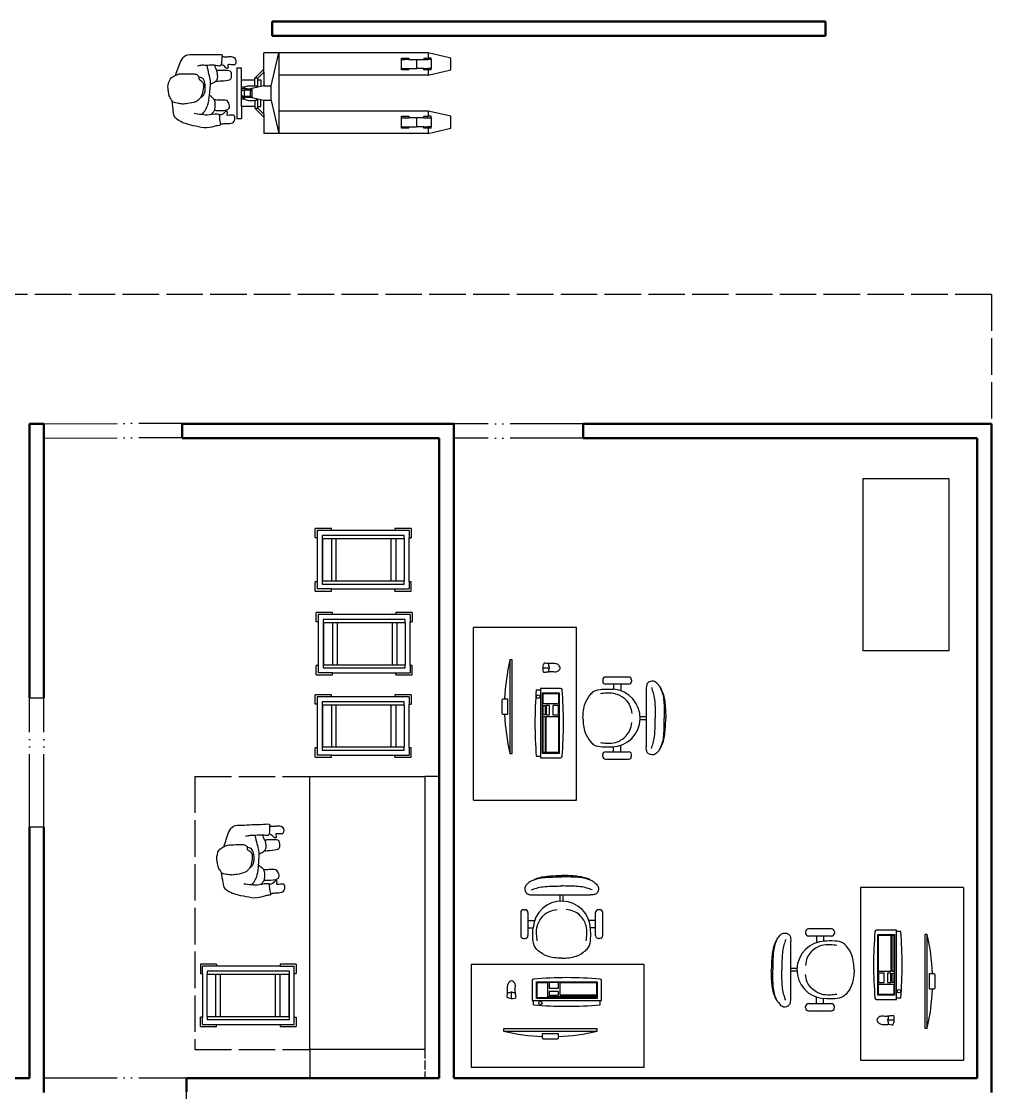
# Model space of a CAD drawing. Header units: millimetres. Extents: x 44692 to 659456, y -26273 to 96111.
# Drawn here: x 263835 to 270584, y -6901 to 554 of the extents above; entities that cross this region are included whole.
import ezdxf

# ---------------------------------------------------------------- set-up
doc = ezdxf.new("R2010")
doc.units = ezdxf.units.MM
doc.header["$LTSCALE"] = 100
for name, pattern in [('DASHED2', [0.762, 0.635, -0.127]), ('DASHEDX2', [3.048, 2.54, -0.508]), ('DIVIDEX2', [6.604, 5.08, -0.508, 0, -0.508, 0, -0.508])]:
    doc.linetypes.add(name, pattern=pattern)
for name, color, linetype in [('Area circulacion', 50, 'DASHEDX2'), ('Area proceso', 90, 'DASHEDX2'), ('Mesas-estantes', 230, 'Continuous'), ('Muebles', 112, 'Continuous'), ('Personal', 171, 'Continuous'), ('Puertas', 43, 'DIVIDEX2'), ('Transporte semielaborado', 30, 'Continuous')]:
    doc.layers.add(name, color=color, linetype=linetype)
doc.layers.add('Paredes', color=7, linetype='Continuous', lineweight=50)

# ---------------------------------------------------------------- blocks, each defined once
blk = doc.blocks.new('Bakery Trolley pl')
at = {"layer": 'Transporte semielaborado'}
for p, q in [((0.1804, 0.6253), (0.2371, 0.6253)), ((0.1804, 0.6253), (0.1804, 0.526)), ((0.2371, 0.6127), (0.1929, 0.6127)), ((0.1929, 0.526), (0.1929, 0.6127)), ((0.2371, 0.6127), (0.2371, 0.6253)), ((0.5048, 0.6127), (0.2371, 0.6127)), ((0.5048, 0.6127), (0.5048, 0.6253)), ((0.5048, 0.6253), (0.5615, 0.6253)), ((0.5489, 0.6127), (0.5048, 0.6127)), ((0.5489, 0.526), (0.5489, 0.6127)), ((0.5615, 0.526), (0.5615, 0.6253)), ((0.1804, 0.526), (0.1929, 0.526)), ((0.1929, 0.526), (0.1929, 0.1394)), ((0.2229, 0.5827), (0.2229, 0.0827)), ((0.2429, 0.5827), (0.2229, 0.5827)), ((0.2429, 0.5827), (0.2429, 0.5798)), ((0.4989, 0.5827), (0.2429, 0.5827)), ((0.2429, 0.5798), (0.4989, 0.5798)), ((0.2429, 0.5798), (0.2429, 0.5245)), ((0.2429, 0.5245), (0.4989, 0.5245)), ((0.2429, 0.5245), (0.2429, 0.4967)), ((0.5189, 0.5827), (0.4989, 0.5827)), ((0.4989, 0.5798), (0.4989, 0.5827)), ((0.4989, 0.5245), (0.4989, 0.5798)), ((0.4989, 0.4967), (0.4989, 0.5245)), ((0.5189, 0.0827), (0.5189, 0.5827)), ((0.5489, 0.526), (0.5615, 0.526)), ((0.5489, 0.1394), (0.5489, 0.526)), ((0.2429, 0.4967), (0.4989, 0.4967)), ((0.2429, 0.4967), (0.2429, 0.1615)), ((0.4989, 0.1615), (0.4989, 0.4967)), ((0.1804, 0.1394), (0.1929, 0.1394)), ((0.1804, 0.1394), (0.1804, 0.0402)), ((0.1929, 0.1394), (0.1929, 0.0527)), ((0.2429, 0.1615), (0.4989, 0.1615)), ((0.2429, 0.1615), (0.2429, 0.1325)), ((0.2429, 0.1325), (0.4989, 0.1325)), ((0.2429, 0.1325), (0.2429, 0.0827)), ((0.4989, 0.1325), (0.4989, 0.1615)), ((0.4989, 0.0827), (0.4989, 0.1325)), ((0.5615, 0.1394), (0.5489, 0.1394)), ((0.5489, 0.0527), (0.5489, 0.1394)), ((0.5615, 0.0402), (0.5615, 0.1394)), ((0.2229, 0.0827), (0.2429, 0.0827)), ((0.4989, 0.0827), (0.2429, 0.0827)), ((0.4989, 0.0827), (0.5189, 0.0827)), ((0.1804, 0.0402), (0.2371, 0.0402)), ((0.2371, 0.0527), (0.1929, 0.0527)), ((0.2371, 0.0402), (0.2371, 0.0527)), ((0.2371, 0.0527), (0.5048, 0.0527)), ((0.5048, 0.0527), (0.5048, 0.0402)), ((0.5489, 0.0527), (0.5048, 0.0527)), ((0.5615, 0.0402), (0.5048, 0.0402))]:
    blk.add_line(p, q, dxfattribs=at)
blk = doc.blocks.new('pa17-16')
for points, knots in [([(5.5575, 2.4391), (5.5549, 2.4218), (5.5525, 2.3852), (5.5491, 2.3329), (5.5712, 2.2599), (5.5431, 2.2589), (5.5029, 2.2526), (5.4793, 2.2435), (5.4785, 2.2813), (5.4499, 2.3438), (5.4658, 2.4235), (5.4776, 2.5033), (5.5116, 2.5798), (5.5552, 2.585), (5.608, 2.5962), (5.6336, 2.6001)], [0, 0, 0, 0, 0.404899, 0.829805, 1.276298, 1.516647, 1.885942, 2.122553, 2.418487, 2.881882, 3.382407, 3.897515, 4.613825, 5.020942, 5.393355, 5.393355, 5.393355, 5.393355]), ([(5.62, 2.5537), (5.6188, 2.5427), (5.6154, 2.5253), (5.6223, 2.4901), (5.6346, 2.4293), (5.661, 2.4064), (5.685, 2.3908), (5.7322, 2.3832), (5.7723, 2.3842), (5.7881, 2.3969), (5.8018, 2.4268), (5.8146, 2.4162), (5.8324, 2.4305), (5.8382, 2.4568), (5.8318, 2.5038), (5.8344, 2.5615), (5.8137, 2.5937), (5.7944, 2.6284), (5.7307, 2.6388), (5.7037, 2.6296), (5.6679, 2.626), (5.6442, 2.6055), (5.6228, 2.5961), (5.6214, 2.5667), (5.62, 2.5537)], [0, 0, 0, 0, 0.297584, 0.631064, 1.068635, 1.39533, 1.69617, 2.097861, 2.458938, 2.716293, 3.010442, 3.199165, 3.447293, 3.731671, 4.119196, 4.541864, 4.881702, 5.22714, 5.673063, 5.989311, 6.327668, 6.644571, 6.906626, 7.259736, 7.259736, 7.259736, 7.259736]), ([(5.8196, 2.5846), (5.837, 2.5819), (5.8817, 2.5675), (5.9755, 2.5418), (5.972, 2.4609), (5.9791, 2.3926), (5.9812, 2.315), (5.9891, 2.2612), (5.9692, 2.2664), (5.9401, 2.2663), (5.9063, 2.2668), (5.9005, 2.2811), (5.909, 2.3184), (5.9007, 2.3606), (5.9019, 2.4011), (5.8964, 2.4238), (5.8933, 2.4348)], [6.682038, 6.682038, 6.682038, 6.682038, 7.076266, 7.806153, 8.304227, 8.77662, 9.284333, 9.649979, 9.844608, 10.160206, 10.472731, 10.661147, 10.998544, 11.371438, 11.724832, 12.051545, 12.051545, 12.051545, 12.051545]), ([(5.5522, 2.3809), (5.573, 2.3653), (5.6222, 2.3398), (5.6924, 2.3383), (5.7952, 2.3323), (5.8376, 2.352), (5.881, 2.3613), (5.9019, 2.366)], [0, 0, 0, 0, 0.49262, 0.970296, 1.525877, 1.91054, 2.357805, 2.357805, 2.357805, 2.357805]), ([(5.6724, 2.3994), (5.675, 2.3947), (5.6837, 2.383), (5.7041, 2.3718), (5.7348, 2.3697), (5.774, 2.3728), (5.8085, 2.3874), (5.8116, 2.4015), (5.8144, 2.4199)], [0.121052, 0.121052, 0.121052, 0.121052, 0.297289, 0.584433, 0.895396, 1.26174, 1.600834, 1.760925, 1.760925, 1.760925, 1.760925]), ([(5.5552, 2.3206), (5.5597, 2.3147), (5.5706, 2.3043), (5.5892, 2.2916), (5.6248, 2.2913), (5.6613, 2.2967), (5.6731, 2.3154), (5.6858, 2.3299), (5.6912, 2.3378)], [0, 0, 0, 0, 0.262594, 0.520609, 0.853848, 1.185107, 1.43842, 1.738028, 1.738028, 1.738028, 1.738028]), ([(5.5867, 2.2952), (5.5866, 2.2877), (5.5872, 2.2667), (5.5883, 2.1873), (5.6353, 2.19), (5.6673, 2.2128), (5.6606, 2.2618), (5.6599, 2.2881), (5.6606, 2.3008)], [0.078483, 0.078483, 0.078483, 0.078483, 0.321516, 0.797556, 1.122606, 1.448668, 1.830958, 2.166281, 2.166281, 2.166281, 2.166281]), ([(5.7713, 2.3359), (5.7736, 2.3305), (5.7786, 2.3203), (5.7954, 2.2951), (5.8154, 2.2848), (5.8612, 2.2906), (5.8838, 2.3057), (5.8988, 2.3117), (5.9058, 2.3148)], [0, 0, 0, 0, 0.233477, 0.532145, 0.79329, 1.163492, 1.458071, 1.725911, 1.725911, 1.725911, 1.725911]), ([(5.7943, 2.2992), (5.7951, 2.2858), (5.7984, 2.2614), (5.8038, 2.2002), (5.8255, 2.1869), (5.8672, 2.191), (5.8755, 2.2117), (5.8718, 2.2605), (5.8715, 2.286), (5.871, 2.2978)], [0, 0, 0, 0, 0.353805, 0.775896, 1.041599, 1.377968, 1.615337, 2.001902, 2.313716, 2.313716, 2.313716, 2.313716]), ([(5.4915, 2.2484), (5.4936, 2.2374), (5.4981, 2.215), (5.4968, 2.1806), (5.512, 2.1445), (5.5569, 2.147), (5.5634, 2.1681), (5.5498, 2.2128), (5.5753, 2.1995), (5.5912, 2.209), (5.5741, 2.2257), (5.5617, 2.2339), (5.5559, 2.2515), (5.5556, 2.26)], [0, 0, 0, 0, 0.324329, 0.654038, 0.980089, 1.31306, 1.562526, 1.890179, 2.123217, 2.319335, 2.559559, 2.78492, 3.066636, 3.066636, 3.066636, 3.066636]), ([(5.9713, 2.2652), (5.9703, 2.2553), (5.9686, 2.234), (5.9786, 2.2017), (5.9668, 2.1644), (5.9218, 2.1628), (5.9134, 2.1832), (5.9229, 2.229), (5.8988, 2.2135), (5.882, 2.2215), (5.8976, 2.2397), (5.908, 2.248), (5.912, 2.2618), (5.9127, 2.2683)], [0.038839, 0.038839, 0.038839, 0.038839, 0.324329, 0.654038, 0.980089, 1.31306, 1.562526, 1.890179, 2.123217, 2.319335, 2.559559, 2.78492, 2.989829, 2.989829, 2.989829, 2.989829])]:
    blk.add_open_spline(points, degree=3, knots=knots)

msp = doc.modelspace()

# ---------------------------------------------------------------- linework, layer by layer
at = {"color": 3, "linetype": 'DASHED2'}
msp.add_line((266642.261, -6601.322), (266642.261, -6801.322), dxfattribs=at)
at = {"layer": 'Area circulacion'}
for p, q in [((270583.938, -1346.417), (262992.261, -1346.417)), ((270583.938, -1346.417), (270583.938, -2246.417)), ((263992.261, -6796.417), (263992.261, -6801.322))]:
    msp.add_line(p, q, dxfattribs=at)
at = {"layer": 'Area proceso', "color": 3}
for p, q in [((265042.261, -4701.322), (265842.261, -4701.322)), ((265042.261, -4701.322), (265042.261, -6601.322)), ((265042.261, -6601.322), (265842.261, -6601.322)), ((265842.261, -6601.322), (265842.261, -6801.322))]:
    msp.add_line(p, q, dxfattribs=at)
at = {"layer": 'Area proceso'}
for p, q in [((266742.261, -4701.322), (266642.261, -4701.322)), ((264983.938, -9451.322), (264983.938, -6896.414))]:
    msp.add_line(p, q, dxfattribs=at)
at = {"layer": 'Mesas-estantes'}
for p, q in [((265842.261, -5901.322), (265842.261, -4701.322)), ((265842.261, -4701.322), (266642.261, -4701.322)), ((266642.261, -4701.322), (266642.261, -6601.322)), ((265842.261, -6601.322), (265842.261, -5901.322)), ((266642.261, -6601.322), (265842.261, -6601.322))]:
    msp.add_line(p, q, dxfattribs=at)
at = {"layer": 'Muebles'}
for p, q in [((269687.516, -2627.523), (269687.516, -3827.523)), ((269687.516, -2627.523), (270287.516, -2627.523)), ((270287.516, -2627.523), (270287.516, -3827.523)), ((267697.133, -3665.464), (266980.475, -3665.464)), ((266980.475, -4867.047), (266980.475, -3665.464)), ((267697.133, -4867.047), (267697.133, -3665.464)), ((270287.516, -3827.523), (269687.516, -3827.523)), ((267233.53, -3889.859), (267233.53, -4541.173)), ((267249.718, -3889.859), (267233.53, -3889.859)), ((267249.718, -4541.173), (267249.718, -3889.859)), ((267462.391, -3945.106), (267507.236, -3945.106)), ((268059.283, -4009.259), (267899.072, -4009.259)), ((267416.471, -4098.391), (267446.51, -4098.391)), ((267586.463, -4088.378), (267446.51, -4088.378)), ((267446.51, -4088.378), (267446.51, -4571.014)), ((267879.045, -4029.285), (267879.045, -4039.298)), ((268059.283, -4059.325), (267899.072, -4059.325)), ((267954.144, -4059.325), (267954.144, -4094.817)), ((268004.21, -4059.325), (268004.21, -4105.159)), ((268079.309, -4029.285), (268079.309, -4039.298)), ((268181.67, -4094.243), (268181.67, -4494.771)), ((267460.514, -4540.974), (267460.514, -4118.418)), ((267460.514, -4118.418), (267576.45, -4118.418)), ((267465.358, -4194.933), (267465.358, -4122.92)), ((267465.358, -4122.92), (267572.547, -4122.92)), ((267572.547, -4122.92), (267572.547, -4194.933)), ((267576.45, -4118.418), (267576.45, -4540.974)), ((267572.547, -4194.933), (267465.358, -4194.933)), ((267465.358, -4272.494), (267465.358, -4207.41)), ((267465.358, -4207.41), (267478.066, -4207.41)), ((267478.066, -4207.41), (267478.066, -4272.494)), ((267508.843, -4207.41), (267485.384, -4207.41)), ((267485.384, -4207.41), (267485.384, -4272.494)), ((267508.843, -4272.494), (267508.843, -4207.41)), ((267572.547, -4207.41), (267532.508, -4207.41)), ((267532.508, -4207.41), (267532.508, -4272.494)), ((267572.547, -4272.494), (267572.547, -4207.41)), ((267478.066, -4272.494), (267465.358, -4272.494)), ((267465.358, -4535.325), (267465.358, -4283.328)), ((267465.358, -4283.328), (267478.066, -4283.328)), ((267478.066, -4283.328), (267478.066, -4535.325)), ((267485.384, -4272.494), (267508.843, -4272.494)), ((267485.384, -4535.325), (267485.384, -4283.328)), ((267485.384, -4283.328), (267572.547, -4283.328)), ((267532.508, -4272.494), (267572.547, -4272.494)), ((267572.547, -4283.328), (267572.547, -4535.325)), ((268139.009, -4284.494), (268181.67, -4284.494)), ((268139.009, -4304.52), (268181.67, -4304.52)), ((267233.53, -4541.173), (267249.718, -4541.173)), ((267576.45, -4540.974), (267460.514, -4540.974)), ((267478.066, -4535.325), (267465.358, -4535.325)), ((267572.547, -4535.325), (267485.384, -4535.325)), ((267899.072, -4529.69), (268059.283, -4529.69)), ((267954.144, -4529.69), (267954.144, -4494.197)), ((268004.21, -4529.69), (268004.21, -4483.855)), ((267416.471, -4561.001), (267446.51, -4561.001)), ((267446.51, -4571.014), (267586.463, -4571.014)), ((267879.045, -4559.729), (267879.045, -4549.716)), ((267899.072, -4579.756), (268059.283, -4579.756)), ((268079.309, -4559.729), (268079.309, -4549.716)), ((266980.475, -4867.047), (267697.133, -4867.047)), ((270388.98, -5474.798), (269672.323, -5474.798)), ((269672.323, -5474.798), (269672.323, -6676.381)), ((270388.98, -5474.798), (270388.98, -6676.381)), ((267393.677, -5526.155), (267794.205, -5526.155)), ((267583.928, -5568.816), (267583.928, -5526.155)), ((267603.955, -5568.816), (267603.955, -5526.155)), ((267308.693, -5648.542), (267308.693, -5808.753)), ((267328.719, -5628.516), (267338.732, -5628.516)), ((267358.759, -5648.542), (267358.759, -5808.753)), ((267829.124, -5808.753), (267829.124, -5648.542)), ((267859.163, -5628.516), (267849.15, -5628.516)), ((267879.19, -5808.753), (267879.19, -5648.542)), ((267358.759, -5703.615), (267404.593, -5703.615)), ((267829.124, -5703.615), (267783.289, -5703.615)), ((267358.759, -5753.681), (267394.251, -5753.681)), ((267829.124, -5753.681), (267793.631, -5753.681)), ((269290.147, -5782.116), (269290.147, -5792.129)), ((269470.384, -5762.09), (269310.173, -5762.09)), ((269470.384, -5812.156), (269310.173, -5812.156)), ((269365.245, -5812.156), (269365.245, -5857.99)), ((269415.311, -5812.156), (269415.311, -5847.648)), ((269490.41, -5782.116), (269490.41, -5792.129)), ((269922.945, -5770.832), (269782.993, -5770.832)), ((269793.006, -5800.871), (269908.941, -5800.871)), ((269793.006, -6223.428), (269793.006, -5800.871)), ((269796.909, -5806.521), (269884.071, -5806.521)), ((269796.909, -6058.518), (269796.909, -5806.521)), ((269884.071, -5806.521), (269884.071, -6058.518)), ((269891.389, -5806.521), (269904.098, -5806.521)), ((269891.389, -6058.518), (269891.389, -5806.521)), ((269904.098, -5806.521), (269904.098, -6058.518)), ((269908.941, -5800.871), (269908.941, -6223.428)), ((269922.945, -6253.468), (269922.945, -5770.832)), ((269952.985, -5780.845), (269922.945, -5780.845)), ((270135.925, -5800.673), (270119.738, -5800.673)), ((270119.738, -5800.673), (270119.738, -6451.986)), ((270135.925, -6451.986), (270135.925, -5800.673)), ((267328.719, -5828.78), (267338.732, -5828.78)), ((267859.163, -5828.78), (267849.15, -5828.78)), ((269187.786, -6247.602), (269187.786, -5847.075)), ((268166.481, -6010.692), (266964.898, -6010.692)), ((266964.898, -6010.692), (266964.898, -6727.35)), ((268166.481, -6727.35), (268166.481, -6010.692)), ((269230.447, -6037.325), (269187.786, -6037.325)), ((269230.447, -6057.352), (269187.786, -6057.352)), ((269884.071, -6058.518), (269796.909, -6058.518)), ((269836.948, -6069.351), (269796.909, -6069.351)), ((269796.909, -6069.351), (269796.909, -6134.436)), ((269836.948, -6134.436), (269836.948, -6069.351)), ((269884.071, -6069.351), (269860.613, -6069.351)), ((269860.613, -6069.351), (269860.613, -6134.436)), ((269884.071, -6134.436), (269884.071, -6069.351)), ((269904.098, -6058.518), (269891.389, -6058.518)), ((269891.389, -6069.351), (269904.098, -6069.351)), ((269891.389, -6134.436), (269891.389, -6069.351)), ((269904.098, -6069.351), (269904.098, -6134.436)), ((267387.812, -6121.362), (267387.812, -6261.314)), ((267417.852, -6247.311), (267417.852, -6131.375)), ((267417.852, -6131.375), (267840.409, -6131.375)), ((267422.354, -6242.467), (267422.354, -6135.278)), ((267422.354, -6135.278), (267494.367, -6135.278)), ((267494.367, -6135.278), (267494.367, -6242.467)), ((267571.928, -6135.278), (267506.844, -6135.278)), ((267506.844, -6135.278), (267506.844, -6175.317)), ((267506.844, -6175.317), (267571.928, -6175.317)), ((267571.928, -6175.317), (267571.928, -6135.278)), ((267582.762, -6222.441), (267582.762, -6135.278)), ((267582.762, -6135.278), (267834.759, -6135.278)), ((267834.759, -6135.278), (267834.759, -6222.441)), ((267840.409, -6131.375), (267840.409, -6247.311)), ((267870.448, -6261.314), (267870.448, -6121.362)), ((269796.909, -6134.436), (269836.948, -6134.436)), ((269796.909, -6146.913), (269904.098, -6146.913)), ((269796.909, -6218.925), (269796.909, -6146.913)), ((269860.613, -6134.436), (269884.071, -6134.436)), ((269904.098, -6134.436), (269891.389, -6134.436)), ((269904.098, -6146.913), (269904.098, -6218.925)), ((267244.54, -6245.434), (267244.54, -6200.588)), ((267387.812, -6261.314), (267870.448, -6261.314)), ((267397.825, -6291.354), (267397.825, -6261.314)), ((267840.409, -6247.311), (267417.852, -6247.311)), ((267494.367, -6242.467), (267422.354, -6242.467)), ((267571.928, -6198.982), (267506.844, -6198.982)), ((267506.844, -6198.982), (267506.844, -6222.441)), ((267506.844, -6222.441), (267571.928, -6222.441)), ((267506.844, -6242.467), (267506.844, -6229.759)), ((267506.844, -6229.759), (267571.928, -6229.759)), ((267571.928, -6242.467), (267506.844, -6242.467)), ((267571.928, -6222.441), (267571.928, -6198.982)), ((267571.928, -6229.759), (267571.928, -6242.467)), ((267834.759, -6222.441), (267582.762, -6222.441)), ((267582.762, -6242.467), (267582.762, -6229.759)), ((267582.762, -6229.759), (267834.759, -6229.759)), ((267834.759, -6242.467), (267582.762, -6242.467)), ((267834.759, -6229.759), (267834.759, -6242.467)), ((267860.435, -6291.354), (267860.435, -6261.314)), ((269365.245, -6282.521), (269365.245, -6236.686)), ((269415.311, -6282.521), (269415.311, -6247.029)), ((269782.993, -6253.468), (269922.945, -6253.468)), ((269908.941, -6223.428), (269793.006, -6223.428)), ((269904.098, -6218.925), (269796.909, -6218.925)), ((269952.985, -6243.454), (269922.945, -6243.454)), ((269290.147, -6312.561), (269290.147, -6302.547)), ((269310.173, -6282.521), (269470.384, -6282.521)), ((269310.173, -6332.587), (269470.384, -6332.587)), ((269490.41, -6312.561), (269490.41, -6302.547)), ((269907.064, -6396.739), (269862.219, -6396.739)), ((267189.293, -6458.107), (267189.293, -6474.294)), ((267840.607, -6458.107), (267189.293, -6458.107)), ((267189.293, -6474.294), (267840.607, -6474.294)), ((267840.607, -6474.294), (267840.607, -6458.107)), ((270119.738, -6451.986), (270135.925, -6451.986)), ((269672.323, -6676.381), (270388.98, -6676.381)), ((268166.481, -6727.35), (266964.898, -6727.35))]:
    msp.add_line(p, q, dxfattribs=at)
for points in [[(267179.169, -4262.666), (267179.169, -4168.366, -0.41421356), (267186.802, -4160.733), (267217.452, -4160.733), (267217.452, -4270.3), (267186.802, -4270.3, -0.41421356)], [(270190.287, -6079.179), (270190.287, -6173.48, -0.41421356), (270182.653, -6181.113), (270152.004, -6181.113), (270152.004, -6071.546), (270182.653, -6071.546, -0.41421356)], [(267562.1, -6528.656), (267467.8, -6528.656, -0.41421356), (267460.167, -6521.023), (267460.167, -6490.373), (267569.734, -6490.373), (267569.734, -6521.023, -0.41421356)]]:
    msp.add_lwpolyline(points, format="xyb", close=True, dxfattribs=at)
for centre in [(267429.824, -4146.239), (269939.631, -6195.607), (267445.673, -6278)]:
    msp.add_circle(centre, 12.174, dxfattribs=at)
for centre, radius, start, end in [((268621.26, -4215.516), 1425.428, 166.7934342, 177.797412), ((267899.072, -4029.285), 20.026, 90, 180), ((268059.283, -4029.285), 20.026, 0, 90), ((270425.19, -4329.696), 3017.598, 175.6038543, 184.3961457), ((267586.463, -4098.391), 10.013, 0, 90), ((264875.64, -4329.696), 2730.65, 355.140832, 4.859168), ((267899.072, -4039.298), 20.026, 180, 270), ((267938.996, -4294.507), 200.264, 271.3986494, 85.6618414), ((268059.283, -4039.298), 20.026, 270, 0), ((268621.26, -4215.516), 1425.428, 182.202588, 193.2065658), ((267899.072, -4549.716), 20.026, 90, 180), ((268059.283, -4549.716), 20.026, 0, 90), ((267586.463, -4561.001), 10.013, 270, 0), ((267899.072, -4559.729), 20.026, 180, 270), ((268059.283, -4559.729), 20.026, 270, 0), ((267593.941, -5768.829), 200.264, 1.3986494, 175.6618414), ((267328.719, -5648.542), 20.026, 90, 180), ((267338.732, -5648.542), 20.026, 0, 90), ((267849.15, -5648.542), 20.026, 90, 180), ((267859.163, -5648.542), 20.026, 0, 90), ((267328.719, -5808.753), 20.026, 180, 270), ((267338.732, -5808.753), 20.026, 270, 360), ((267849.15, -5808.753), 20.026, 180, 270), ((267859.163, -5808.753), 20.026, 270, 0), ((269310.173, -5782.116), 20.026, 90, 180), ((269310.173, -5792.129), 20.026, 180, 270), ((269470.384, -5782.116), 20.026, 0, 90), ((269470.384, -5792.129), 20.026, 270, 0), ((272493.815, -6012.15), 2730.65, 175.140832, 184.859168), ((269782.993, -5780.845), 10.013, 90, 180), ((266944.265, -6012.15), 3017.598, 355.6038543, 4.3961457), ((268748.196, -6126.329), 1425.428, 2.202588, 13.2065658), ((269430.46, -6047.338), 200.264, 91.3986494, 265.6618414), ((267397.825, -6121.362), 10.013, 90, 180), ((267629.13, -8832.185), 2730.65, 85.140832, 94.859168), ((267860.435, -6121.362), 10.013, 0, 90), ((268748.196, -6126.329), 1425.428, 346.7934342, 357.797412), ((269782.993, -6243.454), 10.013, 180, 270), ((267629.13, -3282.634), 3017.598, 265.6038543, 274.3961457), ((269310.173, -6302.547), 20.026, 90, 180), ((269310.173, -6312.561), 20.026, 180, 270), ((269470.384, -6302.547), 20.026, 0, 90), ((269470.384, -6312.561), 20.026, 270, 0), ((267514.95, -5086.565), 1425.428, 256.7934342, 267.797412), ((267514.95, -5086.565), 1425.428, 272.202588, 283.2065658)]:
    msp.add_arc(centre, radius, start, end, dxfattribs=at)
for points, start_tangent, end_tangent in [([(267462.376, -3943.117), (267465.655, -3924.868), (267469.089, -3917.381), (267472.211, -3912.702), (267488.849, -3914.847), (267507.05, -3914.811), (267531.393, -3914.811), (267545.897, -3915.197), (267560.103, -3918.473), (267577.119, -3931.107), (267583.832, -3944.521), (267577.119, -3959.494), (267560.259, -3970.881), (267544.492, -3972.908), (267528.1, -3970.257), (267504.371, -3972.44), (267476.37, -3975.784), (267466.532, -3975.617), (267462.688, -3966.357), (267462.376, -3943.117)], (-0.01934464, 0.99981287), (-0.01934464, 0.99981287)), ([(267242.551, -6245.449), (267224.302, -6242.17), (267216.815, -6238.736), (267212.136, -6235.614), (267214.281, -6218.976), (267214.245, -6200.775), (267214.245, -6176.431), (267214.632, -6161.928), (267217.907, -6147.722), (267230.541, -6130.706), (267243.955, -6123.993), (267258.928, -6130.706), (267270.315, -6147.566), (267272.342, -6163.333), (267269.691, -6179.725), (267271.874, -6203.454), (267275.218, -6231.455), (267275.051, -6241.293), (267265.791, -6245.136), (267242.551, -6245.449)], (-0.99981287, -0.01934464), (-0.99981287, -0.01934464)), ([(269907.079, -6398.729), (269903.801, -6416.978), (269900.367, -6424.465), (269897.244, -6429.144), (269880.607, -6426.999), (269862.406, -6427.035), (269838.062, -6427.035), (269823.559, -6426.648), (269809.353, -6423.373), (269792.336, -6410.739), (269785.623, -6397.325), (269792.336, -6382.351), (269809.197, -6370.965), (269824.964, -6368.937), (269841.356, -6371.589), (269865.085, -6369.405), (269893.086, -6366.062), (269902.924, -6366.229), (269906.767, -6375.488), (269907.079, -6398.729)], (0.01934464, -0.99981287), (0.01934464, -0.99981287))]:
    msp.add_spline(points, degree=3, dxfattribs=dict(at, start_tangent=start_tangent, end_tangent=end_tangent))
for points in [[(267501.721, -3915.34), (267501.631, -3919.046), (267501.568, -3923.792), (267502.278, -3930.087), (267503.934, -3934.533), (267505.629, -3939.601), (267508.273, -3945.916), (267504.884, -3951.567), (267502.613, -3957.725), (267501.732, -3964.679), (267501.571, -3969.957), (267501.507, -3972.82)], [(267214.774, -6206.104), (267218.48, -6206.194), (267223.226, -6206.257), (267229.521, -6205.547), (267233.967, -6203.891), (267239.035, -6202.195), (267245.35, -6199.552), (267251.002, -6202.941), (267257.159, -6205.212), (267264.114, -6206.093), (267269.391, -6206.253), (267272.254, -6206.318)], [(269867.735, -6426.506), (269867.825, -6422.799), (269867.888, -6418.054), (269867.178, -6411.759), (269865.522, -6407.313), (269863.826, -6402.245), (269861.182, -6395.93), (269864.571, -6390.278), (269866.843, -6384.121), (269867.724, -6377.166), (269867.884, -6371.889), (269867.949, -6369.026)]]:
    msp.add_open_spline(points, degree=3, knots=[0.0013849734, 0.0013849734, 0.0013849734, 0.0013849734, 0.0124811138, 0.0155947393, 0.0202964235, 0.026550994, 0.0319259149, 0.0396430385, 0.044567536, 0.051806774, 0.0604018682, 0.0604018682, 0.0604018682, 0.0604018682], dxfattribs=at)
for points in [[(267741.207, -4294.507), (267756.757, -4192.93), (267794.114, -4130.324), (267817.57, -4108.586), (267875.778, -4093.804), (267954.144, -4094.817)], [(268276.73, -4077.767), (268259.418, -4055.807), (268231.827, -4038.397), (268210.833, -4040.198), (268189.24, -4055.206), (268183.317, -4075.43), (268181.67, -4094.243)], [(268217.274, -4082.633), (268223.562, -4100.725), (268235.35, -4140.842), (268241.591, -4191.705), (268244.35, -4294.507)], [(268276.73, -4077.767), (268297.63, -4122.432), (268314.189, -4216.18), (268317.987, -4294.507)], [(268276.73, -4077.767), (268286.723, -4100.725), (268298.512, -4140.842), (268304.753, -4191.705), (268307.511, -4294.507)], [(267862.729, -4124.094), (267908.598, -4119.58), (267968.898, -4125.126), (268006.006, -4141.633), (268067.853, -4209.724), (268080.902, -4263.443)], [(267741.207, -4294.507), (267756.757, -4396.084), (267794.114, -4458.69), (267817.57, -4480.429), (267875.778, -4495.211), (267954.144, -4494.197)], [(268217.274, -4506.382), (268223.562, -4488.29), (268235.35, -4448.173), (268241.591, -4397.31), (268244.35, -4294.507)], [(268276.73, -4511.248), (268297.63, -4466.583), (268314.189, -4372.834), (268317.987, -4294.507)], [(268276.73, -4511.248), (268286.723, -4488.29), (268298.512, -4448.173), (268304.753, -4397.31), (268307.511, -4294.507)], [(267862.729, -4464.921), (267908.598, -4469.434), (267968.898, -4463.889), (268006.006, -4447.382), (268067.853, -4379.291), (268080.902, -4325.572)], [(268276.73, -4511.248), (268259.418, -4533.208), (268231.827, -4550.617), (268210.833, -4548.816), (268189.24, -4533.808), (268183.317, -4513.585), (268181.67, -4494.771)], [(267377.201, -5431.095), (267355.241, -5448.407), (267337.831, -5475.998), (267339.632, -5496.991), (267354.641, -5518.584), (267374.864, -5524.508), (267393.677, -5526.155)], [(267377.201, -5431.095), (267421.866, -5410.195), (267515.615, -5393.636), (267593.941, -5389.837)], [(267377.201, -5431.095), (267400.159, -5421.102), (267440.276, -5409.313), (267491.139, -5403.072), (267593.941, -5400.313)], [(267810.682, -5431.095), (267766.017, -5410.195), (267672.268, -5393.636), (267593.941, -5389.837)], [(267810.682, -5431.095), (267787.724, -5421.102), (267747.607, -5409.313), (267696.744, -5403.072), (267593.941, -5400.313)], [(267810.682, -5431.095), (267832.642, -5448.407), (267850.052, -5475.998), (267848.251, -5496.991), (267833.242, -5518.584), (267813.019, -5524.508), (267794.205, -5526.155)], [(267382.067, -5490.551), (267400.159, -5484.263), (267440.276, -5472.475), (267491.139, -5466.233), (267593.941, -5463.475)], [(267805.816, -5490.551), (267787.724, -5484.263), (267747.607, -5472.475), (267696.744, -5466.233), (267593.941, -5463.475)], [(267423.528, -5845.096), (267419.014, -5799.226), (267424.56, -5738.926), (267441.067, -5701.819), (267509.158, -5639.972), (267562.877, -5626.923)], [(267764.355, -5845.096), (267768.868, -5799.226), (267763.323, -5738.926), (267746.816, -5701.819), (267678.725, -5639.972), (267625.006, -5626.923)], [(267593.941, -5966.618), (267492.365, -5951.068), (267429.758, -5913.711), (267408.02, -5890.254), (267393.238, -5832.047), (267394.251, -5753.681)], [(267593.941, -5966.618), (267695.518, -5951.068), (267758.125, -5913.711), (267779.863, -5890.254), (267794.645, -5832.047), (267793.631, -5753.681)], [(269092.725, -5830.598), (269110.038, -5808.638), (269137.629, -5791.228), (269158.622, -5793.029), (269180.215, -5808.038), (269186.139, -5828.261), (269187.786, -5847.075)], [(269092.725, -5830.598), (269071.826, -5875.263), (269055.267, -5969.012), (269051.468, -6047.338)], [(269092.725, -5830.598), (269082.733, -5853.556), (269070.944, -5893.673), (269064.703, -5944.536), (269061.944, -6047.338)], [(269152.181, -5835.464), (269145.894, -5853.556), (269134.105, -5893.673), (269127.864, -5944.536), (269125.106, -6047.338)], [(269506.727, -5876.925), (269460.857, -5872.411), (269400.557, -5877.957), (269363.449, -5894.464), (269301.603, -5962.555), (269288.554, -6016.274)], [(269628.249, -6047.338), (269612.699, -5945.762), (269575.342, -5883.155), (269551.885, -5861.417), (269493.678, -5846.635), (269415.311, -5847.648)], [(269092.725, -6264.079), (269071.826, -6219.414), (269055.267, -6125.665), (269051.468, -6047.338)], [(269092.725, -6264.079), (269082.733, -6241.121), (269070.944, -6201.004), (269064.703, -6150.141), (269061.944, -6047.338)], [(269152.181, -6259.213), (269145.894, -6241.121), (269134.105, -6201.004), (269127.864, -6150.141), (269125.106, -6047.338)], [(269506.727, -6217.752), (269460.857, -6222.265), (269400.557, -6216.72), (269363.449, -6200.213), (269301.603, -6132.122), (269288.554, -6078.403)], [(269628.249, -6047.338), (269612.699, -6148.915), (269575.342, -6211.522), (269551.885, -6233.26), (269493.678, -6248.042), (269415.311, -6247.029)], [(269092.725, -6264.079), (269110.038, -6286.039), (269137.629, -6303.449), (269158.622, -6301.648), (269180.215, -6286.639), (269186.139, -6266.416), (269187.786, -6247.602)]]:
    msp.add_spline(points, degree=3, dxfattribs=at)
at = {"layer": 'Paredes'}
for p, q in [((265578.635, 553.583), (267114.568, 553.583)), ((265578.635, 553.583), (265578.635, 453.583)), ((265578.635, 453.583), (265578.635, 553.583)), ((267114.568, 553.583), (269028.635, 553.583)), ((269028.635, 553.583), (269428.635, 553.583)), ((269028.635, 553.583), (269028.635, 553.583)), ((269428.635, 553.583), (269428.635, 453.583)), ((265578.635, 453.583), (267114.568, 453.583)), ((269028.635, 453.583), (267114.568, 453.583)), ((269428.635, 453.583), (269028.635, 453.583)), ((263992.261, -2246.417), (263892.261, -2246.417)), ((263892.261, -2246.417), (263892.261, -2346.417)), ((263992.261, -2246.417), (263992.261, -4153.774)), ((264953.476, -2346.417), (264953.476, -2246.417)), ((264953.476, -2246.417), (266842.258, -2246.417)), ((266842.258, -2246.417), (266842.258, -2581.939)), ((267742.258, -2246.417), (270483.938, -2246.417)), ((267742.258, -2346.397), (267742.258, -2246.417)), ((270583.938, -2246.417), (270483.938, -2246.417)), ((270583.938, -2346.358), (270583.938, -2246.417)), ((263892.261, -4153.774), (263892.261, -2346.417)), ((264953.476, -2346.417), (266742.258, -2346.398)), ((266742.26, -2486.058), (266742.258, -2346.398)), ((266842.258, -2346.397), (266842.258, -6796.503)), ((267742.258, -2346.387), (270383.938, -2346.359)), ((270383.938, -2346.359), (270483.938, -2346.359)), ((270483.938, -6801.322), (270483.938, -2346.359)), ((270583.938, -6901.322), (270583.938, -2346.358)), ((266742.261, -3386.057), (266742.26, -2486.058)), ((266742.261, -3893.902), (266742.261, -3386.057)), ((266742.263, -6796.503), (266742.263, -3486.057)), ((266742.261, -3893.902), (266742.261, -5896.417)), ((263892.261, -6796.417), (263892.261, -5053.774)), ((263992.261, -5053.774), (263992.261, -6796.417)), ((266742.261, -5896.417), (266742.261, -6096.417)), ((266742.261, -6096.417), (266742.261, -6596.417)), ((257513.787, -6801.322), (263892.261, -6801.322)), ((263892.261, -6796.417), (263892.261, -6801.322)), ((263992.261, -6796.417), (263992.261, -6796.503)), ((263992.261, -6796.417), (263992.263, -6901.322)), ((264983.938, -6801.322), (266742.263, -6801.322)), ((264983.938, -6896.414), (264983.938, -6801.322)), ((266742.263, -6796.503), (266742.263, -6801.322)), ((266842.258, -6796.503), (266842.258, -6801.322)), ((266842.258, -6801.322), (270483.938, -6801.322))]:
    msp.add_line(p, q, dxfattribs=at)
at = {"layer": 'Puertas'}
for p, q in [((263992.261, -2246.417), (264983.429, -2241.512)), ((267742.258, -2246.417), (266842.258, -2246.417)), ((263992.261, -2346.417), (264983.429, -2341.512)), ((267742.258, -2346.397), (266842.258, -2346.397)), ((263892.261, -4153.774), (263992.261, -4153.774)), ((263892.261, -5053.774), (263892.261, -4153.774)), ((263992.261, -5053.774), (263992.261, -4153.774)), ((263992.261, -5053.774), (263892.261, -5053.774)), ((263992.261, -6798.869), (264983.938, -6798.869))]:
    msp.add_line(p, q, dxfattribs=at)
at = {"layer": 'Transporte semielaborado'}
for p, q in [((265625.635, 335.144), (265521.621, 335.144)), ((265521.621, 222.355), (265521.621, 335.144)), ((265573.628, 106.313), (265625.635, 335.144)), ((266665.776, 335.144), (265625.635, 335.144)), ((265625.635, 335.144), (265625.635, 179.123)), ((266478.55, 298.739), (266503.534, 298.739)), ((266478.55, 288.338), (266478.55, 298.739)), ((266503.534, 298.739), (266503.534, 288.338)), ((266503.534, 298.739), (266530.557, 298.739)), ((266530.557, 298.739), (266530.557, 288.338)), ((266634.571, 298.739), (266634.571, 288.338)), ((266634.571, 298.739), (266661.595, 298.739)), ((266661.595, 288.338), (266661.595, 298.739)), ((266661.595, 298.739), (266665.776, 298.739)), ((266665.776, 335.144), (266665.776, 298.739)), ((266821.797, 298.739), (266665.776, 335.144)), ((266686.578, 298.739), (266665.776, 298.739)), ((266686.578, 288.338), (266686.578, 298.739)), ((266821.797, 215.528), (266821.797, 298.739)), ((265334.395, 231.13), (265365.6, 231.13)), ((265334.395, 231.13), (265334.395, -122.518)), ((265365.6, 147.919), (265365.6, 231.13)), ((266478.55, 225.929), (266478.55, 288.338)), ((266478.55, 288.338), (266503.534, 288.338)), ((266478.55, 215.528), (266478.55, 225.929)), ((266478.55, 225.929), (266503.534, 225.929)), ((266530.557, 288.338), (266503.534, 288.338)), ((266503.534, 215.528), (266503.534, 225.929)), ((266503.534, 225.929), (266530.557, 225.929)), ((266530.557, 288.338), (266582.564, 288.338)), ((266530.557, 215.528), (266530.557, 225.929)), ((266530.557, 225.929), (266582.564, 225.929)), ((266582.564, 288.338), (266582.564, 225.929)), ((266582.564, 288.338), (266634.571, 288.338)), ((266634.571, 225.929), (266582.564, 225.929)), ((266634.571, 288.338), (266661.595, 288.338)), ((266634.571, 225.929), (266661.595, 225.929)), ((266634.571, 215.528), (266634.571, 225.929)), ((266686.578, 288.338), (266661.595, 288.338)), ((266661.595, 215.528), (266661.595, 225.929)), ((266686.578, 225.929), (266661.595, 225.929)), ((266686.578, 288.338), (266686.578, 225.929)), ((266686.578, 215.528), (266686.578, 225.929)), ((265521.621, 222.355), (265459.212, 158.32)), ((265459.212, 147.919), (265459.212, 158.32)), ((265480.015, 158.32), (265459.212, 158.32)), ((265521.621, 201.01), (265480.015, 158.32)), ((265480.015, 147.919), (265480.015, 158.32)), ((265521.621, 201.01), (265521.621, 222.355)), ((265521.621, 201.01), (265521.621, 106.313)), ((265625.635, 179.123), (265625.635, -70.511)), ((266665.776, 179.123), (265625.635, 179.123)), ((266503.534, 215.528), (266478.55, 215.528)), ((266530.557, 215.528), (266503.534, 215.528)), ((266661.595, 215.528), (266634.571, 215.528)), ((266665.776, 215.528), (266661.595, 215.528)), ((266665.776, 179.123), (266821.797, 215.528)), ((266665.776, 215.528), (266665.776, 179.123)), ((266686.578, 215.528), (266665.776, 215.528)), ((265365.6, 95.912), (265365.6, 147.919)), ((265365.6, 147.919), (265459.212, 147.919)), ((265365.6, 85.51), (265365.6, 95.912)), ((265388.169, 95.912), (265365.6, 95.912)), ((265377.768, 85.51), (265365.6, 85.51)), ((265365.6, 75.109), (265365.6, 85.51)), ((265365.6, 75.109), (265373.43, 71.866)), ((265365.6, 69.908), (265365.6, 75.109)), ((265386.403, 75.109), (265373.43, 71.866)), ((265388.169, 95.912), (265377.768, 85.51)), ((265407.205, 85.51), (265377.768, 85.51)), ((265386.403, 33.503), (265386.403, 75.109)), ((265407.205, 75.109), (265386.403, 75.109)), ((265391.603, 99.345), (265388.169, 95.912)), ((265417.607, 106.313), (265391.603, 99.345)), ((265407.205, 85.51), (265407.205, 75.109)), ((265407.205, 85.51), (265428.008, 85.51)), ((265428.008, 75.109), (265407.205, 75.109)), ((265417.607, 106.313), (265459.212, 106.313)), ((265428.008, 85.51), (265428.008, 75.109)), ((265438.41, 85.51), (265428.008, 85.51)), ((265428.008, 33.503), (265428.008, 75.109)), ((265428.008, 75.109), (265438.41, 75.109)), ((265469.614, 93.726), (265438.41, 86.174)), ((265438.41, 86.174), (265438.41, 85.51)), ((265438.41, 85.51), (265438.41, 75.109)), ((265438.41, 75.109), (265438.41, 33.503)), ((265459.212, 106.313), (265459.212, 147.919)), ((265459.212, 106.313), (265469.614, 106.313)), ((265469.614, 106.313), (265469.614, 93.726)), ((265480.015, 96.244), (265469.614, 93.726)), ((265480.015, 96.244), (265480.015, 147.919)), ((265480.015, 147.919), (265500.818, 147.919)), ((265500.818, 101.278), (265480.015, 96.244)), ((265500.818, 147.919), (265500.818, 101.278)), ((265521.621, 106.313), (265500.818, 101.278)), ((265521.621, 106.313), (265573.628, 106.313)), ((265573.628, 2.299), (265573.628, 106.313)), ((265373.43, 71.866), (265365.6, 69.908)), ((265365.6, 38.704), (265365.6, 69.908)), ((265365.6, 38.704), (265373.43, 36.746)), ((265365.6, 33.503), (265365.6, 38.704)), ((265373.43, 36.746), (265365.6, 33.503)), ((265365.6, 23.102), (265365.6, 33.503)), ((265377.768, 23.102), (265365.6, 23.102)), ((265365.6, 12.7), (265365.6, 23.102)), ((265365.6, -39.307), (265365.6, 12.7)), ((265388.169, 12.7), (265365.6, 12.7)), ((265373.43, 36.746), (265386.403, 33.503)), ((265377.768, 23.102), (265388.169, 12.7)), ((265407.205, 23.102), (265377.768, 23.102)), ((265386.403, 33.503), (265407.205, 33.503)), ((265388.169, 12.7), (265391.603, 9.267)), ((265391.603, 9.267), (265417.607, 2.299)), ((265407.205, 33.503), (265407.205, 23.102)), ((265407.205, 33.503), (265428.008, 33.503)), ((265428.008, 23.102), (265407.205, 23.102)), ((265417.607, 2.299), (265459.212, 2.299)), ((265428.008, 33.503), (265428.008, 23.102)), ((265428.008, 33.503), (265438.41, 33.503)), ((265438.41, 23.102), (265428.008, 23.102)), ((265438.41, 33.503), (265438.41, 23.102)), ((265438.41, 23.102), (265438.41, 22.438)), ((265469.614, 14.886), (265438.41, 22.438)), ((265459.212, 2.299), (265459.212, -39.307)), ((265469.614, 2.299), (265459.212, 2.299)), ((265469.614, 14.886), (265469.614, 2.299)), ((265480.015, 12.368), (265469.614, 14.886)), ((265480.015, -39.307), (265480.015, 12.368)), ((265500.818, 7.334), (265480.015, 12.368)), ((265500.818, -39.307), (265500.818, 7.334)), ((265521.621, 2.299), (265500.818, 7.334)), ((265573.628, 2.299), (265521.621, 2.299)), ((265521.621, -92.398), (265521.621, 2.299)), ((265573.628, 2.299), (265625.635, -226.532)), ((265459.212, -39.307), (265365.6, -39.307)), ((265365.6, -39.307), (265365.6, -122.518)), ((265459.212, -39.307), (265459.212, -49.708)), ((265521.621, -113.743), (265459.212, -49.708)), ((265459.212, -49.708), (265480.015, -49.708)), ((265480.015, -49.708), (265480.015, -39.307)), ((265480.015, -39.307), (265500.818, -39.307)), ((265521.621, -92.398), (265480.015, -49.708)), ((266665.776, -70.511), (265625.635, -70.511)), ((265625.635, -70.511), (265625.635, -226.532)), ((266821.797, -106.916), (266665.776, -70.511)), ((266665.776, -70.511), (266665.776, -106.916)), ((265334.395, -122.518), (265365.6, -122.518)), ((265521.621, -92.398), (265521.621, -113.743)), ((265521.621, -113.743), (265521.621, -226.532)), ((266478.55, -106.916), (266503.534, -106.916)), ((266478.55, -117.317), (266478.55, -106.916)), ((266478.55, -179.726), (266478.55, -117.317)), ((266478.55, -117.317), (266503.534, -117.317)), ((266503.534, -106.916), (266503.534, -117.317)), ((266503.534, -106.916), (266530.557, -106.916)), ((266503.534, -117.317), (266530.557, -117.317)), ((266530.557, -106.916), (266530.557, -117.317)), ((266582.564, -117.317), (266530.557, -117.317)), ((266582.564, -117.317), (266582.564, -179.726)), ((266634.571, -117.317), (266582.564, -117.317)), ((266634.571, -117.317), (266634.571, -106.916)), ((266634.571, -106.916), (266661.595, -106.916)), ((266634.571, -117.317), (266661.595, -117.317)), ((266661.595, -117.317), (266661.595, -106.916)), ((266661.595, -106.916), (266665.776, -106.916)), ((266661.595, -117.317), (266686.578, -117.317)), ((266686.578, -106.916), (266665.776, -106.916)), ((266686.578, -117.317), (266686.578, -106.916)), ((266686.578, -117.317), (266686.578, -179.726)), ((266821.797, -190.127), (266821.797, -106.916)), ((266478.55, -190.127), (266478.55, -179.726)), ((266478.55, -179.726), (266503.534, -179.726)), ((266503.534, -190.127), (266478.55, -190.127)), ((266503.534, -190.127), (266503.534, -179.726)), ((266503.534, -179.726), (266530.557, -179.726)), ((266530.557, -190.127), (266503.534, -190.127)), ((266530.557, -190.127), (266530.557, -179.726)), ((266530.557, -179.726), (266582.564, -179.726)), ((266634.571, -179.726), (266582.564, -179.726)), ((266634.571, -190.127), (266634.571, -179.726)), ((266634.571, -179.726), (266661.595, -179.726)), ((266661.595, -190.127), (266634.571, -190.127)), ((266661.595, -190.127), (266661.595, -179.726)), ((266686.578, -179.726), (266661.595, -179.726)), ((266665.776, -190.127), (266661.595, -190.127)), ((266686.578, -190.127), (266665.776, -190.127)), ((266665.776, -190.127), (266665.776, -226.532)), ((266665.776, -226.532), (266821.797, -190.127)), ((266686.578, -190.127), (266686.578, -179.726)), ((265625.635, -226.532), (265521.621, -226.532)), ((266665.776, -226.532), (265625.635, -226.532))]:
    msp.add_line(p, q, dxfattribs=at)

# ---------------------------------------------------------------- block references
at = {"layer": 'Personal'}
for p, xscale, yscale, zscale, rotation in [((267092.111, -5660.54), 979.1504951166459, 979.1504951166459, 979.1504951166459, 86.54139143764344), ((267651.813, -10940.027), 979.150495116645, 979.150495116645, 979.150495116645, 88.74669016284514)]:
    msp.add_blockref('pa17-16', p, dxfattribs=dict(at, xscale=xscale, yscale=yscale, zscale=zscale, rotation=rotation))
at = {"layer": 'Transporte semielaborado', "xscale": 1141.039974711085, "yscale": 1141.039974711085, "zscale": 1141.039974711085}
for p, rotation in [((266592.539, -3616.612), 89.99999999999999), ((266599.85, -4200.364), 89.99999999999999), ((266592.539, -4773.24), 89.99999999999999), ((265034.201, -5801.466), 269.9999999999995)]:
    msp.add_blockref('Bakery Trolley pl', p, dxfattribs=dict(at, rotation=rotation))

doc.saveas('drawing.dxf')
